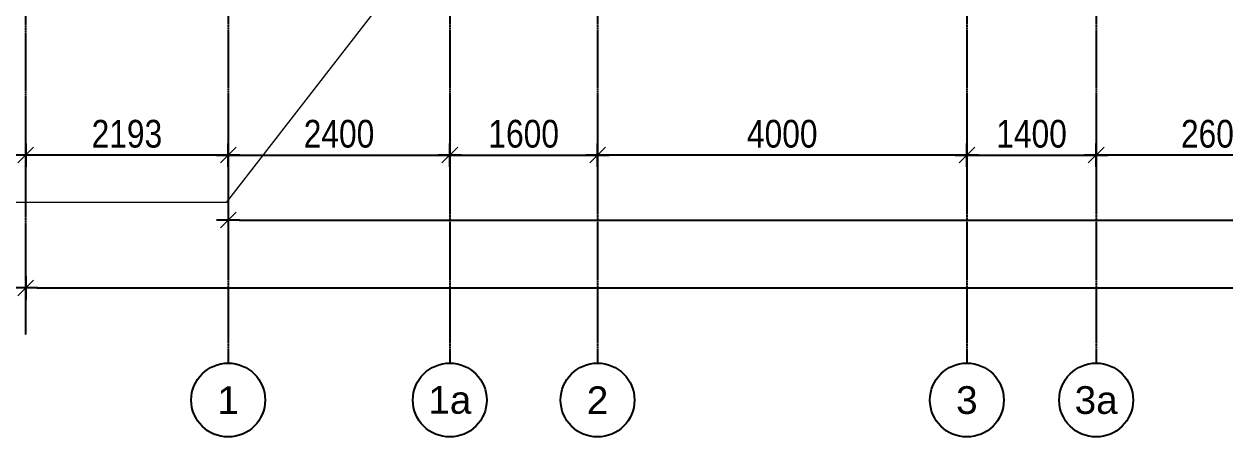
# Model space of a CAD drawing. Header units: inches. Extents: x 676944 to 1044153, y 326920 to 502369.
# Drawn here: x 698436 to 711442, y 361923 to 366395 of the extents above; entities that cross this region are included whole.
import ezdxf
from ezdxf.enums import TextEntityAlignment as Align

# ---------------------------------------------------------------- set-up
doc = ezdxf.new("R2010")
doc.units = ezdxf.units.IN
doc.header["$MEASUREMENT"] = 0
doc.linetypes.add('CENTER', pattern=[50.8, 31.75, -6.35, 6.35, -6.35])
doc.linetypes.add('DOT2', pattern=[3.175, 0, -3.175])
doc.layers.add('A-DIMENSION', color=7, linetype='Continuous', lineweight=9)
doc.layers.add('Axis', color=9, linetype='CENTER')
doc.layers.add('dim-axis', color=15, linetype='Continuous')
doc.styles.add('ARIAL', font='ARIALN.TTF')
doc.styles.add('style1', font='arial.ttf')
doc.dimstyles.new('DIM-100', dxfattribs={"dimscale": 150, "dimtxt": 2, "dimasz": 1, "dimexe": 0.75, "dimexo": 1, "dimgap": 0.5, "dimtad": 1, "dimdec": 0, "dimzin": 11, "dimdsep": 46, "dimtxsty": 'ARIAL', "dimblk": 'R', "dimcen": 2.5, "dimdle": 1, "dimclrd": 256, "dimclre": 256, "dimclrt": 256, "dimazin": 0, "dimtfac": 1, "dimtdec": 0, "dimtix": 1, "dimtmove": 2, "dimatfit": 3, "dimldrblk": 'R', "dimtolj": 1, "dimtzin": 3, "dimlwd": -1, "dimlwe": 13, "dimarcsym": 0})

# ---------------------------------------------------------------- blocks, each defined once
blk = doc.blocks.new('SDFGBS')
at = {"layer": 'A-DIMENSION', "color": 254}
blk.add_lwpolyline([(511772.3, 199963.7), (509636.1, 197203.6), (503658.8, 197203.6)], dxfattribs=at)
blk = doc.blocks.new('R')
for p, q in [((-1.05, 0), (1.05, 0)), ((0, -1.05), (0, 1.05))]:
    blk.add_line(p, q)
at = {"color": 4, "lineweight": 13}
blk.add_line((-0.71, -0.71), (0.71, 0.71), dxfattribs=at)
blk = doc.blocks.new('*D336')
at = {"layer": 'Defpoints', "color": 0, "transparency": 16777216}
for p in [(206139, 413646), (207739, 413646), (207739, 413303)]:
    blk.add_point(p, dxfattribs=at)
at = {"layer": 'dim-axis', "linetype": 'DOT2', "lineweight": 13, "transparency": 16777216}
for p, q in [((206139, 413496), (206139, 413191)), ((207739, 413496), (207739, 413191))]:
    blk.add_line(p, q, dxfattribs=at)
at = {"layer": 'dim-axis', "transparency": 16777216}
blk.add_line((206259, 413303), (207619, 413303), dxfattribs=at)
at = {"layer": 'dim-axis', "transparency": 16777216, "xscale": 120, "yscale": 120, "zscale": 120, "rotation": 180}
blk.add_blockref('R', (206139, 413303), dxfattribs=at)
at = {"layer": 'dim-axis', "transparency": 16777216, "xscale": 120, "yscale": 120, "zscale": 120}
blk.add_blockref('R', (207739, 413303), dxfattribs=at)
at = {"layer": 'dim-axis', "transparency": 16777216, "insert": (206939, 413532), "char_height": 300, "attachment_point": 5, "style": 'ARIAL'}
blk.add_mtext('\\A1;1600', dxfattribs=at)
blk = doc.blocks.new('*D337')
at = {"layer": 'Defpoints', "color": 0, "transparency": 16777216}
for p in [(213139, 413753), (211739, 413646), (213139, 413303)]:
    blk.add_point(p, dxfattribs=at)
at = {"layer": 'dim-axis', "linetype": 'DOT2', "lineweight": 13, "transparency": 16777216}
for p, q in [((213139, 413603), (213139, 413191)), ((211739, 413496), (211739, 413191))]:
    blk.add_line(p, q, dxfattribs=at)
at = {"layer": 'dim-axis', "transparency": 16777216}
blk.add_line((211859, 413303), (213019, 413303), dxfattribs=at)
at = {"layer": 'dim-axis', "transparency": 16777216, "xscale": 120, "yscale": 120, "zscale": 120, "rotation": 180}
blk.add_blockref('R', (211739, 413303), dxfattribs=at)
at = {"layer": 'dim-axis', "transparency": 16777216, "xscale": 120, "yscale": 120, "zscale": 120}
blk.add_blockref('R', (213139, 413303), dxfattribs=at)
at = {"layer": 'dim-axis', "transparency": 16777216, "insert": (212439, 413532), "char_height": 300, "attachment_point": 5, "style": 'ARIAL'}
blk.add_mtext('\\A1;1400', dxfattribs=at)
blk = doc.blocks.new('*D359')
at = {"layer": 'Defpoints', "color": 0, "transparency": 16777216}
for p in [(251664, 412600), (203739, 412524), (251664, 412524)]:
    blk.add_point(p, dxfattribs=at)
at = {"layer": 'dim-axis', "linetype": 'DOT2', "lineweight": 13, "transparency": 16777216}
for p, q in [((203739, 412674), (203739, 412712)), ((251664, 412674), (251664, 412712))]:
    blk.add_line(p, q, dxfattribs=at)
at = {"layer": 'dim-axis', "transparency": 16777216}
blk.add_line((203859, 412600), (251544, 412600), dxfattribs=at)
at = {"layer": 'dim-axis', "transparency": 16777216, "xscale": 120, "yscale": 120, "zscale": 120, "rotation": 180}
blk.add_blockref('R', (203739, 412600), dxfattribs=at)
at = {"layer": 'dim-axis', "transparency": 16777216, "xscale": 120, "yscale": 120, "zscale": 120}
blk.add_blockref('R', (251664, 412600), dxfattribs=at)
at = {"layer": 'dim-axis', "transparency": 16777216, "insert": (227701, 412828), "char_height": 300, "attachment_point": 5, "style": 'ARIAL'}
blk.add_mtext('\\A1;47925', dxfattribs=at)
blk = doc.blocks.new('*D360')
at = {"layer": 'Defpoints', "color": 0, "transparency": 16777216}
for p in [(201546, 411788), (251664, 411864), (251664, 411788)]:
    blk.add_point(p, dxfattribs=at)
at = {"layer": 'dim-axis', "linetype": 'DOT2', "lineweight": 13, "transparency": 16777216}
for p, q in [((201546, 411938), (201546, 411976)), ((251664, 411938), (251664, 411976))]:
    blk.add_line(p, q, dxfattribs=at)
at = {"layer": 'dim-axis', "transparency": 16777216}
blk.add_line((201666, 411864), (251544, 411864), dxfattribs=at)
at = {"layer": 'dim-axis', "transparency": 16777216, "xscale": 120, "yscale": 120, "zscale": 120, "rotation": 180}
blk.add_blockref('R', (201546, 411864), dxfattribs=at)
at = {"layer": 'dim-axis', "transparency": 16777216, "xscale": 120, "yscale": 120, "zscale": 120}
blk.add_blockref('R', (251664, 411864), dxfattribs=at)
at = {"layer": 'dim-axis', "transparency": 16777216, "insert": (226605, 412092), "char_height": 300, "attachment_point": 5, "style": 'ARIAL'}
blk.add_mtext('\\A1;50118', dxfattribs=at)
blk = doc.blocks.new('*D155')
at = {"layer": 'Defpoints', "color": 0, "transparency": 16777216}
for p in [(203739, 414252), (201546, 413867), (201546, 413303)]:
    blk.add_point(p, dxfattribs=at)
at = {"layer": 'dim-axis', "linetype": 'DOT2', "lineweight": 13, "transparency": 16777216}
for p, q in [((203739, 414102), (203739, 413191)), ((201546, 413717), (201546, 413191))]:
    blk.add_line(p, q, dxfattribs=at)
at = {"layer": 'dim-axis', "transparency": 16777216}
blk.add_line((203619, 413303), (201666, 413303), dxfattribs=at)
at = {"layer": 'dim-axis', "transparency": 16777216, "xscale": 120, "yscale": 120, "zscale": 120, "rotation": 180}
blk.add_blockref('R', (201546, 413303), dxfattribs=at)
at = {"layer": 'dim-axis', "transparency": 16777216, "xscale": 120, "yscale": 120, "zscale": 120}
blk.add_blockref('R', (203739, 413303), dxfattribs=at)
at = {"layer": 'dim-axis', "transparency": 16777216, "insert": (202642, 413532), "char_height": 300, "attachment_point": 5, "style": 'ARIAL'}
blk.add_mtext('\\A1;2193', dxfattribs=at)
blk = doc.blocks.new('*D366')
at = {"layer": 'Defpoints', "color": 0, "transparency": 16777216}
for p in [(213139, 414252), (215739, 414252), (213139, 413303)]:
    blk.add_point(p, dxfattribs=at)
at = {"layer": 'dim-axis', "linetype": 'DOT2', "lineweight": 13, "transparency": 16777216}
for p, q in [((213139, 414102), (213139, 413191)), ((215739, 414102), (215739, 413191))]:
    blk.add_line(p, q, dxfattribs=at)
at = {"layer": 'dim-axis', "transparency": 16777216}
blk.add_line((215619, 413303), (213259, 413303), dxfattribs=at)
at = {"layer": 'dim-axis', "transparency": 16777216, "xscale": 120, "yscale": 120, "zscale": 120, "rotation": 180}
blk.add_blockref('R', (213139, 413303), dxfattribs=at)
at = {"layer": 'dim-axis', "transparency": 16777216, "xscale": 120, "yscale": 120, "zscale": 120}
blk.add_blockref('R', (215739, 413303), dxfattribs=at)
at = {"layer": 'dim-axis', "transparency": 16777216, "insert": (214439, 413532), "char_height": 300, "attachment_point": 5, "style": 'ARIAL'}
blk.add_mtext('\\A1;2600', dxfattribs=at)
blk = doc.blocks.new('*D367')
at = {"layer": 'Defpoints', "color": 0, "transparency": 16777216}
for p in [(207739, 414252), (211739, 414252), (207739, 413303)]:
    blk.add_point(p, dxfattribs=at)
at = {"layer": 'dim-axis', "linetype": 'DOT2', "lineweight": 13, "transparency": 16777216}
for p, q in [((207739, 414102), (207739, 413191)), ((211739, 414102), (211739, 413191))]:
    blk.add_line(p, q, dxfattribs=at)
at = {"layer": 'dim-axis', "transparency": 16777216}
blk.add_line((211619, 413303), (207859, 413303), dxfattribs=at)
at = {"layer": 'dim-axis', "transparency": 16777216, "xscale": 120, "yscale": 120, "zscale": 120, "rotation": 180}
blk.add_blockref('R', (207739, 413303), dxfattribs=at)
at = {"layer": 'dim-axis', "transparency": 16777216, "xscale": 120, "yscale": 120, "zscale": 120}
blk.add_blockref('R', (211739, 413303), dxfattribs=at)
at = {"layer": 'dim-axis', "transparency": 16777216, "insert": (209739, 413532), "char_height": 300, "attachment_point": 5, "style": 'ARIAL'}
blk.add_mtext('\\A1;4000', dxfattribs=at)
blk = doc.blocks.new('*D368')
at = {"layer": 'Defpoints', "color": 0, "transparency": 16777216}
for p in [(203739, 414252), (206139, 414252), (206139, 413303)]:
    blk.add_point(p, dxfattribs=at)
at = {"layer": 'dim-axis', "linetype": 'DOT2', "lineweight": 13, "transparency": 16777216}
for p, q in [((203739, 414102), (203739, 413191)), ((206139, 414102), (206139, 413191))]:
    blk.add_line(p, q, dxfattribs=at)
at = {"layer": 'dim-axis', "transparency": 16777216}
blk.add_line((203859, 413303), (206019, 413303), dxfattribs=at)
at = {"layer": 'dim-axis', "transparency": 16777216, "xscale": 120, "yscale": 120, "zscale": 120, "rotation": 180}
blk.add_blockref('R', (203739, 413303), dxfattribs=at)
at = {"layer": 'dim-axis', "transparency": 16777216, "xscale": 120, "yscale": 120, "zscale": 120}
blk.add_blockref('R', (206139, 413303), dxfattribs=at)
at = {"layer": 'dim-axis', "transparency": 16777216, "insert": (204939, 413532), "char_height": 300, "attachment_point": 5, "style": 'ARIAL'}
blk.add_mtext('\\A1;2400', dxfattribs=at)
blk = doc.blocks.new('FSDRHGT')
at = {"layer": 'Axis', "ltscale": 0.5}
for p, q in [((201546, 411358.4), (201546, 416374.9)), ((203738.7, 414937.4), (203738.7, 411050.4)), ((206138.7, 414937.4), (206138.7, 411050.4)), ((207738.7, 414937.4), (207738.7, 411050.4)), ((211738.7, 414937.4), (211738.7, 411050.4)), ((213138.7, 414937.4), (213138.7, 411050.4))]:
    blk.add_line(p, q, dxfattribs=at)
at = {"layer": 'Axis', "linetype": 'Continuous'}
for centre in [(203738.7, 410650.4), (206138.7, 410650.4), (207738.7, 410650.4), (211738.7, 410650.4), (213138.7, 410650.4)]:
    blk.add_circle(centre, 400, dxfattribs=at)
at = {"layer": 'Axis', "linetype": 'Continuous', "style": 'style1'}
for s, p in [('1', (203738.7, 410650.4)), ('1a', (206138.7, 410650.4)), ('2', (207738.7, 410650.4)), ('3', (211738.7, 410650.4)), ('3a', (213138.7, 410650.4))]:
    blk.add_text(s, height=300, dxfattribs=at).set_placement(p, align=Align.MIDDLE)
at = {"layer": 'dim-axis', "color": 3}
for base, p2, picture, middle in [((201546, 413303.4), (201546, 413866.6), '*D155', (202642.4, 413531.6)), ((206138.7, 413303.4), (206138.7, 414251.6), '*D368', (204938.7, 413531.6))]:
    dim = blk.add_linear_dim(base=base, p1=(203738.7, 414251.6), p2=p2, angle=180, dimstyle='DIM-100', override={"dimasz": 0.8}, dxfattribs=at)
    dim.commit()
    dim.dimension.update_dxf_attribs({"geometry": picture, "text_midpoint": middle})
for base, p1, p2, picture, middle in [((207738.7, 413303.4), (211738.7, 414251.6), (207738.7, 414251.6), '*D367', (209738.7, 413531.6)), ((213138.7, 413303.4), (215738.7, 414251.6), (213138.7, 414251.6), '*D366', (214438.7, 413531.6)), ((207738.7, 413303.4), (206138.7, 413646.3), (207738.7, 413646.3), '*D336', (206938.7, 413531.6)), ((213138.7, 413303.4), (211738.7, 413646.3), (213138.7, 413752.7), '*D337', (212438.7, 413531.6))]:
    dim = blk.add_linear_dim(base=base, p1=p1, p2=p2, dimstyle='DIM-100', override={"dimasz": 0.8}, dxfattribs=at)
    dim.commit()
    dim.dimension.update_dxf_attribs({"geometry": picture, "text_midpoint": middle})
for p1, p2, picture, middle in [((203738.7, 412524.1), (251664.1, 412524.1), '*D359', (227701.4, 412828)), ((201546, 411787.8), (251664.1, 411787.8), '*D360', (226605.1, 412091.7))]:
    dim = blk.add_aligned_dim(p1=p1, p2=p2, distance=75.8, dimstyle='DIM-100', override={"dimasz": 0.8}, dxfattribs=at)
    dim.commit()
    dim.dimension.update_dxf_attribs({"geometry": picture, "text_midpoint": middle})

msp = doc.modelspace()

# ---------------------------------------------------------------- block references
at = {"color": 4, "linetype": 'Continuous'}
for name, p in [('FSDRHGT', (496908.5, -48327)), ('SDFGBS', (190988.5, 167258))]:
    msp.add_blockref(name, p, dxfattribs=at)

doc.saveas('drawing.dxf')
